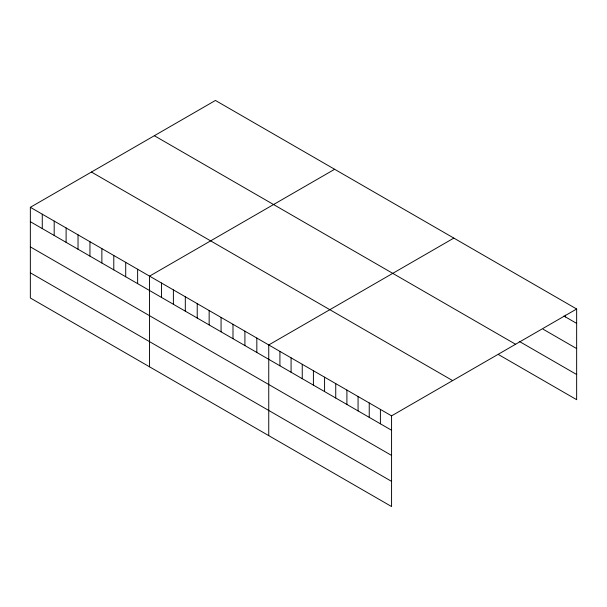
<?xml version="1.0" encoding="UTF-8"?>
<svg xmlns="http://www.w3.org/2000/svg" width="607" height="607" viewBox="0 0 607 607"><rect width="100%" height="100%" fill="white"/><g stroke="black" fill="none" stroke-linecap="round" stroke-linejoin="round"><path stroke-width="0.91" d="M30.35 207.313L391.568 415.856L391.568 506.549L30.35 297.999L30.35 207.313L215.432 100.451L576.65 309.001L576.65 399.687L498.499 354.564M334.632 169.277L149.55 276.132L149.55 366.818M453.839 238.096L268.749 344.951L268.749 435.644M391.568 415.856L576.65 309.001M563.888 316.019L576.65 323.387M543.159 329.229L576.65 348.57M519.228 341.362L576.65 374.511M154.353 135.718L515.571 344.26M91.429 172.047L452.647 380.597M30.35 221.699L391.568 430.249M30.35 246.882L391.568 455.425M30.35 272.824L391.568 481.366M565.489 315.147L565.489 316.945M380.399 409.414L380.399 423.8M369.238 402.965L369.238 417.35M358.069 396.523L358.069 410.909M346.908 390.073L346.908 404.459M335.739 383.624L335.739 398.017M324.578 377.182L324.578 391.568M313.409 370.733L313.409 385.126M302.248 364.291L302.248 378.677M291.079 357.842L291.079 372.235M279.918 351.4L279.918 365.786M256.829 338.069L256.829 352.455M244.909 331.187L244.909 345.573M232.989 324.305L232.989 338.691M221.069 317.423L221.069 331.809M209.149 310.541L209.149 324.927M197.229 303.659L197.229 318.045M185.31 296.777L185.31 311.163M173.39 289.896L173.39 304.282M161.47 283.014L161.47 297.4M137.63 269.25L137.63 283.636M125.71 262.368L125.71 276.754M113.79 255.486L113.79 269.872M101.87 248.604L101.87 262.99M89.95 241.723L89.95 256.108M78.03 234.841L78.03 249.227M66.11 227.959L66.11 242.345M54.19 221.077L54.19 235.463M42.27 214.195L42.27 228.581"/></g></svg>
